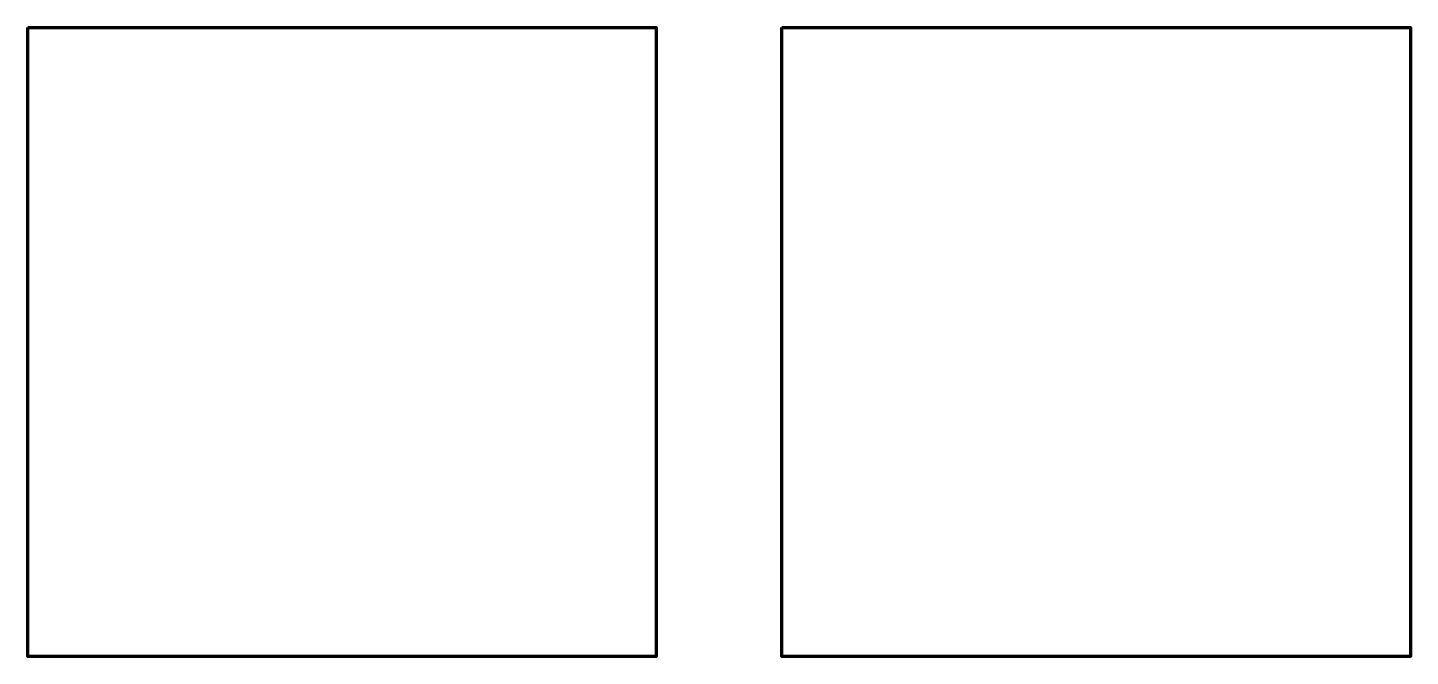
# Model space of a CAD drawing. Extents: x -180 to 920, y 0 to 500.
import ezdxf

# ---------------------------------------------------------------- set-up
doc = ezdxf.new("R2010")
doc.units = 0
doc.layers.add('mainlayer', color=1, linetype='CONTINUOUS', lineweight=100)

msp = doc.modelspace()

# ---------------------------------------------------------------- linework, layer by layer
at = {"layer": 'mainlayer', "color": 0}
for points in [[(-179.8, 500), (320.2, 500), (320.2, 500), (320.2, 0), (320.2, 0), (-179.8, 0), (-179.8, 0), (-179.8, 500)], [(420.2, 500), (920.2, 500), (920.2, 500), (920.2, 0), (920.2, 0), (420.2, 0), (420.2, 0), (420.2, 500)]]:
    msp.add_lwpolyline(points, dxfattribs=at)

doc.saveas('drawing.dxf')
